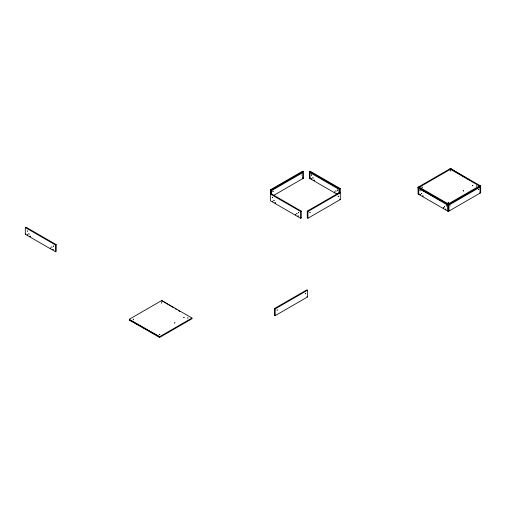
<?xml version="1.0" encoding="UTF-8"?>
<svg xmlns="http://www.w3.org/2000/svg" width="506" height="506" viewBox="0 0 506 506"><rect width="100%" height="100%" fill="white"/><g stroke="black" fill="none" stroke-linecap="round" stroke-linejoin="round"><path stroke-width="0.76" d="M480.7 186.752L448.316 205.449L418.057 187.979L418.057 187.22L450.435 168.523L480.7 185.993L480.7 192.748L448.316 211.445L418.057 193.969L418.057 187.22L448.316 204.69L480.7 185.993M25.3 227.542L25.958 227.162L56.223 244.632L56.223 251.387L55.565 251.767L25.3 234.291L25.3 227.542L55.565 245.012L56.223 244.632M25.3 234.291L25.958 233.911M301.272 211.122L300.615 211.502L270.356 194.026L271.014 193.646L301.272 211.122L301.272 217.871L300.615 218.25L270.356 200.781L270.356 189.807L302.74 171.11L303.398 171.49L303.398 178.245L273.695 195.392M270.356 189.807L271.014 190.186L303.398 171.49M336.977 194.171L309.387 178.245L309.387 171.49L310.045 171.11L340.31 188.58L340.31 199.554L307.926 218.25L307.268 217.871L307.268 211.122L339.652 192.425L340.31 192.805L307.926 211.502L307.268 211.122M309.387 178.245L310.045 177.865M309.387 171.49L339.652 188.966L340.31 188.58M129.321 319.248L161.705 300.551L191.97 318.021L191.97 318.78L159.586 337.477L129.321 320.007L129.321 319.248L159.586 336.718L191.97 318.021M451.093 168.903L418.715 187.6L418.715 194.348L419.373 193.969M480.042 185.613L447.658 204.31L447.658 211.065L448.316 210.686L448.974 211.065L448.974 204.31L418.715 186.84M274.492 308.527L306.876 289.837L307.534 290.216L307.534 296.965L275.15 315.662L274.492 315.282L274.492 308.527L275.15 308.913L307.534 290.216M274.492 315.282L275.15 314.903M418.057 187.979L448.316 204.69L448.316 211.445M129.321 320.007L159.586 336.718L159.586 337.477M449.777 168.903L480.042 186.372L480.042 193.128M480.042 192.369L480.7 192.748M302.74 177.865L303.398 178.245M339.652 199.174L340.31 199.554M300.615 217.491L301.272 217.871M306.876 296.586L307.534 296.965M450.435 168.523L465.906 177.84M467.247 178.65L469.264 179.864M173.811 307.844L161.705 300.551L161.705 301.31M175.158 308.654L176.499 309.463M178.517 310.678L179.864 311.487M339.652 188.966L339.652 192.716M338.995 193.09L338.995 189.345L310.045 172.628L310.045 178.624M307.926 211.502L307.926 218.25M302.74 178.624L302.74 172.628L271.671 190.566L271.671 194.31M300.615 211.502L300.615 218.25M275.15 308.913L275.15 315.662M271.014 190.186L271.014 193.937M55.565 245.012L55.565 251.767M272.917 191.407L273.183 191.211L272.917 191.407M277.054 310.127L277.32 309.931L277.054 310.127M301.209 175.076L301.222 175.025M309.83 212.716L310.102 212.526L309.83 212.716M305.346 293.796L305.611 293.6L305.346 293.796M338.122 196.385L338.387 196.189L338.122 196.385M450.22 205.91L450.239 205.86M478.512 189.579L478.777 189.383L478.512 189.579M27.204 230.957L27.45 231.261L27.223 230.926M27.609 234.74L27.855 235.043L27.621 234.702M28.817 233.747L29.057 234.05L28.817 233.747M30.018 236.131L30.265 236.435L30.018 236.131M50.562 247.991L50.802 248.294L50.562 247.991M51.764 246.998L52.01 247.301L51.783 246.966M52.972 249.382L53.219 249.686L53.01 249.325M53.377 246.068L53.617 246.371L53.389 246.036M272.26 197.448L272.506 197.751L272.272 197.416M272.664 201.224L272.905 201.527L272.677 201.192M273.866 200.231L274.113 200.534L273.866 200.231M275.074 202.615L275.321 202.919L275.074 202.615M295.612 214.474L295.858 214.778L295.612 214.474M296.82 213.481L297.066 213.791L296.832 213.45M298.028 215.866L298.274 216.176L298.04 215.834M298.426 212.558L298.673 212.862L298.445 212.526M311.291 174.912L311.538 175.215L311.291 174.912M311.696 178.688L311.943 178.991L311.696 178.688M312.904 177.695L313.144 177.998L312.904 177.695M314.106 180.079L314.352 180.383L314.106 180.079M334.649 191.938L334.896 192.242L334.649 191.938M335.857 190.945L336.098 191.249L335.87 190.914M337.059 193.33L337.306 193.634L337.078 193.298M337.464 190.022L337.711 190.326L337.464 190.022M419.961 190.635L420.201 190.945L419.999 190.585M420.359 194.418L420.606 194.721L420.378 194.386M421.568 193.425L421.814 193.728L421.58 193.393M422.776 195.809L423.016 196.113L422.776 195.809M443.313 207.669L443.56 207.972L443.313 207.669M444.521 206.676L444.768 206.979L444.521 206.676M445.729 209.06L445.969 209.364L445.767 209.01M446.128 205.746L446.374 206.05L446.165 205.695M133.217 319.216L133.622 319.248L133.236 319.185M161.503 302.879L161.914 302.911L161.528 302.854M159.384 334.321L159.795 334.352L159.384 334.321M174.519 322.885L174.924 322.917L174.519 322.885M183.729 317.566L184.133 317.597L183.729 317.566M187.675 317.989L188.08 318.021L187.694 317.964M421.947 187.188L422.352 187.22L421.947 187.188M450.239 170.857L450.644 170.889L450.258 170.826M448.12 202.299L448.525 202.33L448.12 202.299M463.249 190.857L463.654 190.888L463.249 190.857M472.459 185.544L472.863 185.575L472.459 185.544M476.405 185.961L476.81 185.993L476.424 185.936"/></g></svg>
